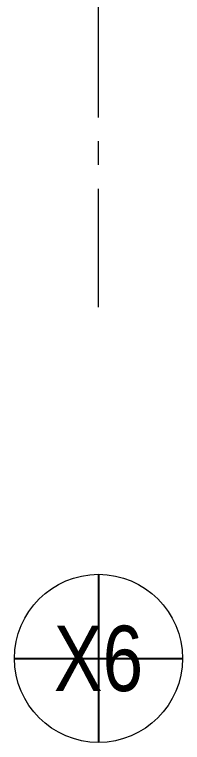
# Model space of a CAD drawing. Header units: millimetres. Extents: x -343543 to 400519, y -115663 to 104219.
# Drawn here: x -307613 to -306713, y -6250 to -2354 of the extents above; entities that cross this region are included whole.
import ezdxf
from ezdxf.enums import TextEntityAlignment as Align
from ezdxf.xclip import XClip

# ---------------------------------------------------------------- set-up
doc = ezdxf.new("R2010")
doc.units = ezdxf.units.MM
doc.header["$XCLIPFRAME"] = 0
doc.linetypes.add('XREF MAT BANG TUONG XAY$0$CENTER', pattern=[50.800000000000004, 31.75, -6.35, 6.35, -6.35])
doc.layers.get('0').update_dxf_attribs({"color": 231, "lineweight": 0})
doc.layers.get('DefPoints').update_dxf_attribs({"color": 191})
for name, color, linetype, lineweight in [('A-SYMBOLS', 10, 'Continuous', 13), ('XREF MAT BANG TUONG XAY$0$00.xref_IKIGAI_Truc$0$A-SYMBOLS', 8, 'Continuous', 13), ('XREF MAT BANG TUONG XAY$0$A-GRID', 8, 'XREF MAT BANG TUONG XAY$0$CENTER', 15)]:
    doc.layers.add(name, color=color, linetype=linetype, lineweight=lineweight)
doc.styles.add('XREF MAT BANG TUONG XAY$0$00.xref_IKIGAI_Truc$0$VTK_Arial_3.5 mm', font='arial.ttf', dxfattribs={"width": 0.8, "height": 3.5})

# ---------------------------------------------------------------- blocks, each defined once
blk = doc.blocks.new('*U131')
at = {"color": 8}
blk.add_circle((0, 0), 4.5, dxfattribs=at)
at = {"layer": 'DefPoints', "color": 8}
for p, q in [((2.755455298081545e-16, 4.5), (-8.266365894244633e-16, -4.5)), ((-4.5, 5.51091059616309e-16), (4.5, -1.102182119232618e-15))]:
    blk.add_line(p, q, dxfattribs=at)
at = {"color": 8, "style": 'XREF MAT BANG TUONG XAY$0$00.xref_IKIGAI_Truc$0$VTK_Arial_3.5 mm', "width": 0.8}
blk.add_attdef('X12', text='', height=3.5, dxfattribs=at).set_placement((0, 0), align=Align.MIDDLE_CENTER)
blk = doc.blocks.new('XREF MAT BANG TUONG XAY$0$00.xref_IKIGAI_Truc')
at = {"layer": 'XREF MAT BANG TUONG XAY$0$A-GRID', "color": 8, "ltscale": 20}
blk.add_lwpolyline([(31399.99999999998, -3920.671974424971), (31399.99999999998, 22924.4354841252)], dxfattribs=at)
at = {"layer": 'XREF MAT BANG TUONG XAY$0$00.xref_IKIGAI_Truc$0$A-SYMBOLS', "color": 8}
ref = blk.add_blockref('*U131', (31400.00141130211, -5800), dxfattribs=dict(at, xscale=100, yscale=100, zscale=100))
ref.add_attrib('X12', 'X6', dxfattribs={"layer": '0', "height": 350, "style": 'XREF MAT BANG TUONG XAY$0$00.xref_IKIGAI_Truc$0$VTK_Arial_3.5 mm', "width": 0.8}).set_placement((31400.00141130211, -5800), align=Align.MIDDLE_CENTER)
blk = doc.blocks.new('XREF MAT BANG TUONG XAY$0$xref_IKIGAI_Cot')
at = {"layer": 'XREF MAT BANG TUONG XAY$0$A-GRID', "color": 8, "ltscale": 20}
blk.add_lwpolyline([(31399.99999999998, -3920.671974424971), (31399.99999999998, 22924.4354841252)], dxfattribs=at)
blk = doc.blocks.new('01.Xref _MB T1')
at = {"color": 8}
blk.add_blockref('XREF MAT BANG TUONG XAY$0$00.xref_IKIGAI_Truc', (0.000109863918623887, 0), dxfattribs=at)
ref = blk.add_blockref('XREF MAT BANG TUONG XAY$0$xref_IKIGAI_Cot', (-0.009273172880057245, -1.075099498848431e-05), dxfattribs=at)
XClip(ref).set_block_clipping_path([(-1610.3425959282936, -2225.6693134198044), (41829.12952086335, 21555.881957526355)])

msp = doc.modelspace()

# ---------------------------------------------------------------- block references
at = {"layer": 'A-SYMBOLS'}
msp.add_blockref('01.Xref _MB T1', (-338563.4783449996, 2.91038304567337e-11), dxfattribs=at)

doc.saveas('drawing.dxf')
